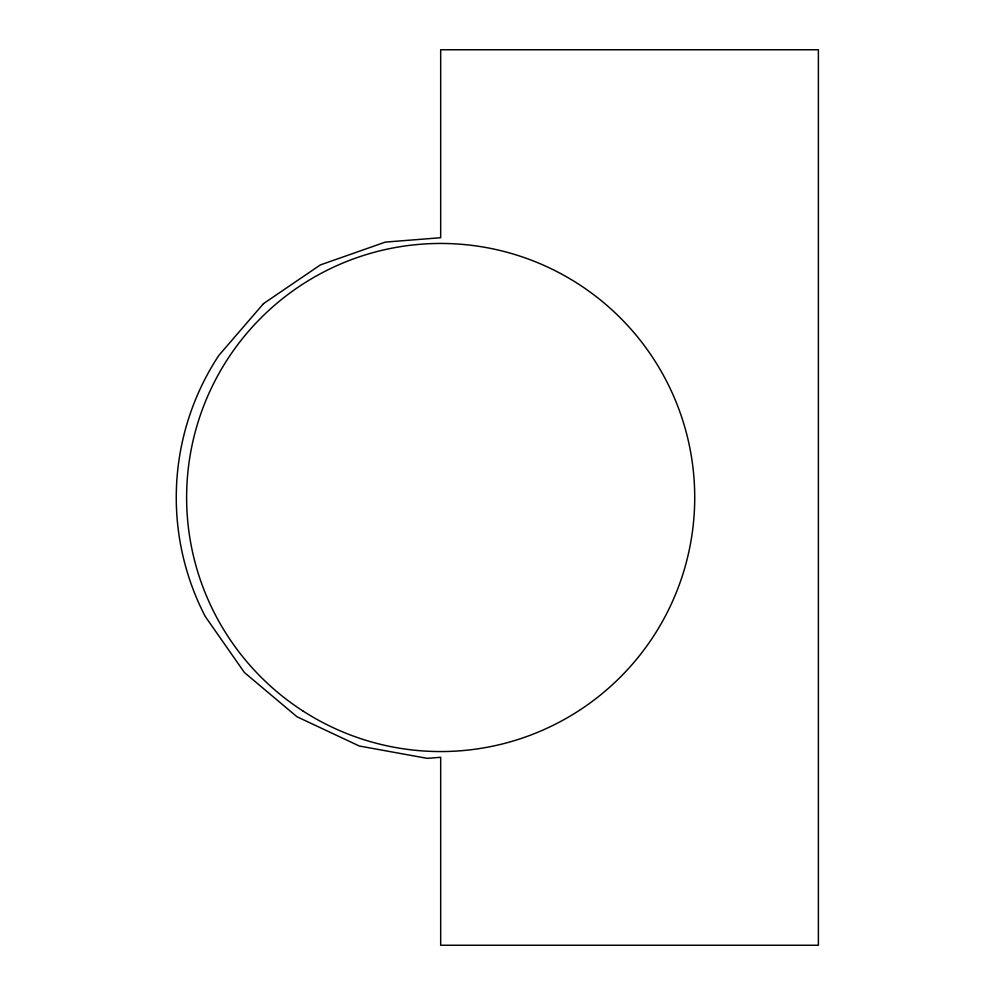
<?xml version="1.0" encoding="UTF-8"?>
<svg xmlns="http://www.w3.org/2000/svg" width="995" height="995" viewBox="0 0 995 995"><rect width="100%" height="100%" fill="white"/><g stroke="black" fill="none" stroke-linecap="round" stroke-linejoin="round"><path stroke-width="1.49" d="M263.488 303.637L218.726 355.551A258.563 258.563 0 0 0 205.219 616.415L244.422 672.533L296.97 716.748L359.307 746.014L427.191 758.352L440.673 757.282L440.673 945.25L818.387 945.25L818.387 49.75L440.673 49.75L440.673 237.718L385.351 242.096L320.315 264.944L263.488 303.637M302.667 710.803A254.048 254.048 0 0 0 694.398 510.373A254.048 254.048 0 0 0 324.955 271.337A254.048 254.048 0 0 0 302.667 710.803"/></g></svg>
